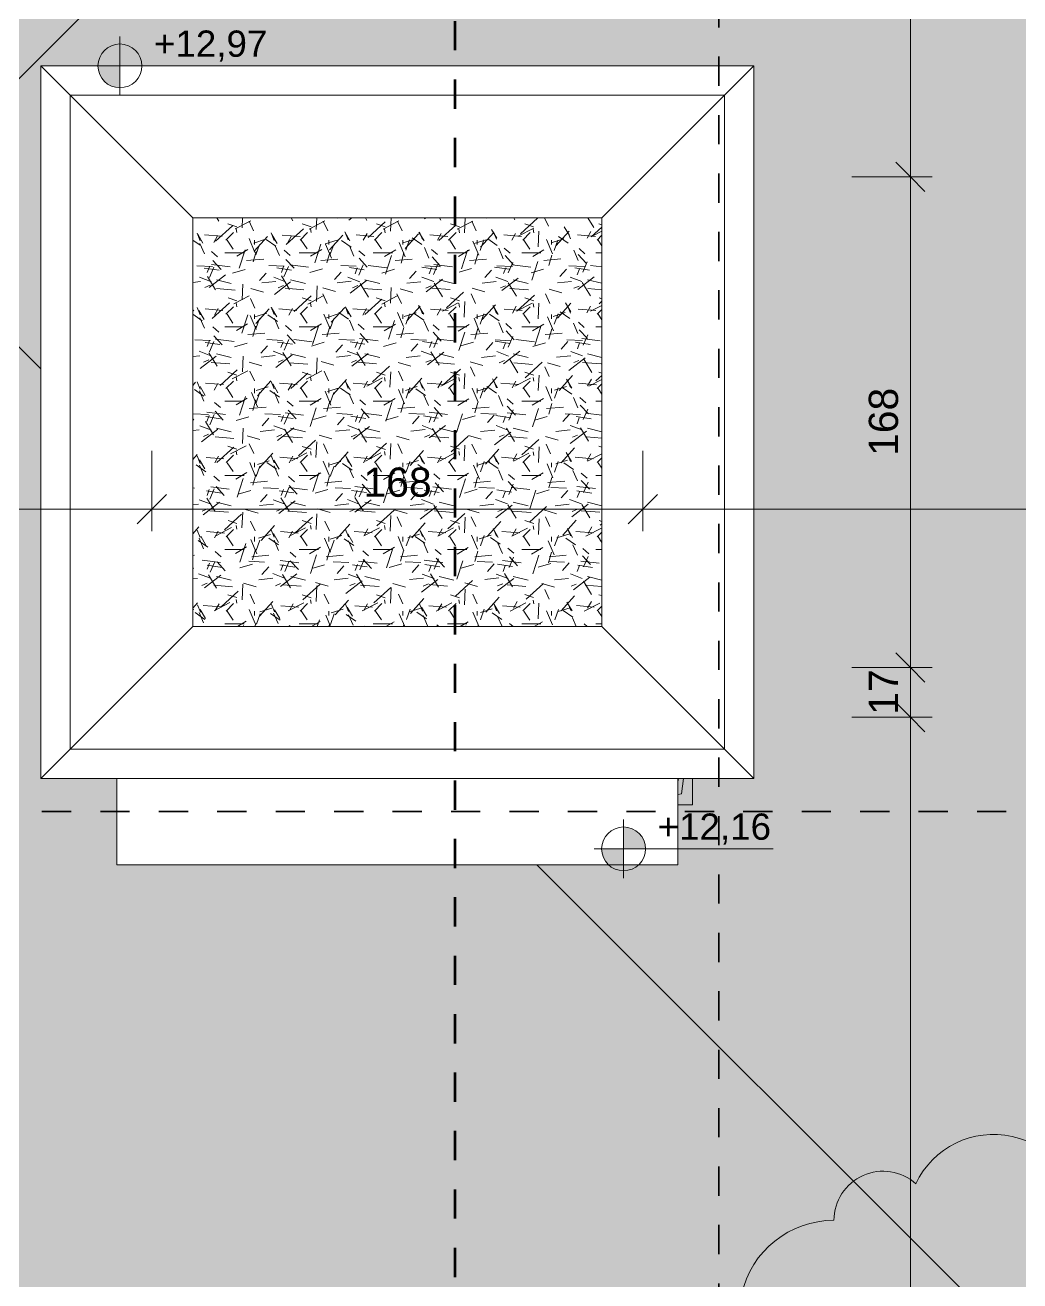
# Model space of a CAD drawing. Header units: metres. Extents: x 3.3 to 48.5, y 58.8 to 100.4.
# Drawn here: x 19.794 to 23.198, y 78.638 to 82.938 of the extents above; entities that cross this region are included whole.
import ezdxf

# ---------------------------------------------------------------- set-up
doc = ezdxf.new("R2010")
doc.units = ezdxf.units.M
for name, pattern in [('Achse', [0.009000000000000001, 0.005, -0.002, 0, -0.002]), ('Strich Punkt Mittel', [0.015875, 0.00635, -0.0047625, 0, -0.0047625]), ('Verdeckt', [0.003, 0.002, -0.001])]:
    doc.linetypes.add(name, pattern=pattern)
for name, color, linetype, lineweight in [('A-ROOF-PATT', 132, 'Continuous', 13), ('A_2D', 7, 'Continuous', 5), ('A_Bemassung-50_', 4, 'Continuous', 9), ('A_Bemassung_', 4, 'Continuous', 9), ('A_Dach', 7, 'Continuous', 13), ('A_Decken', 8, 'Continuous', 13), ('A_Durchbruch_', 7, 'Continuous', 5), ('A_Durchbruch_Projektion', 8, 'Verdeckt', 5), ('A_Raeume_', 7, 'Continuous', 5), ('A_Raster_', 1, 'Continuous', 9), ('A_Waende', 7, 'Continuous', 13), ('G-ANNO-DIMS_', 111, 'Continuous', 9), ('G-ANNO-REVC_', 71, 'Continuous', 9), ('G-ANNO-SYMB_', 111, 'Continuous', 9)]:
    doc.layers.add(name, color=color, linetype=linetype, lineweight=lineweight)
doc.styles.add('Arial_1', font='arial.ttf', dxfattribs={"height": 0.09})
doc.styles.add('Arial_3', font='arial.ttf', dxfattribs={"height": 0.1})
doc.dimstyles.new('WGA-Bemaßung', dxfattribs={"dimscale": 0.3048, "dimtxt": 0.102025939995697, "dimasz": 0.3280839895013123, "dimexe": 0.2460629921259842, "dimexo": 0.0625, "dimgap": 0.0410104986876641, "dimtad": 1, "dimdec": 1, "dimlfac": 100, "dimrnd": 0.5, "dimdsep": 46, "dimtxsty": 'Arial_3', "dimblk1": 'OBLIQUE', "dimblk2": 'OBLIQUE', "dimsah": 1, "dimcen": 0.09, "dimdle": 0.2460629921259842, "dimazin": 2, "dimtfac": 1, "dimtdec": 4, "dimtix": 1, "dimtmove": 0, "dimatfit": 3, "dimfxl": 0.6561679790026247, "dimfxlon": 1, "dimtvp": 1, "dimtolj": 1, "dimtzin": 0, "dimarcsym": 2})

# ---------------------------------------------------------------- blocks, each defined once
blk = doc.blocks.new('Symbol_Schatten_Verdeckt_unten - Bodendurchbruch_Schatten_Verdeckt_unten-10822685-263_PP_DDS_BT1')
at = {"layer": 'A_Durchbruch_Projektion'}
blk.add_line((-0.2526315789473501, 0.0200000000000826), (-0.2499999999991825, 0.0316666666702928), dxfattribs=at)
blk = doc.blocks.new('Basiswand _ Attika_BLE_0340_0100 - ___-7445869-263_PP_DDS_BT1')
at = {"layer": 'A_Waende'}
for p, q in [((19.84766824848549, 82.79799843211161), (20.3676682484855, 82.27799843211162)), ((19.84766824848553, 80.35799843211161), (19.84766824848549, 82.79799843211161)), ((20.36766824848552, 80.87799843211162), (20.3676682484855, 82.27799843211162)), ((20.36766824848552, 80.87799843211162), (19.84766824848553, 80.35799843211161))]:
    blk.add_line(p, q, dxfattribs=at)
blk = doc.blocks.new('Basiswand _ Attika_BLE_0340_0100 - ___-7445879-263_PP_DDS_BT1')
at = {"layer": 'A_Waende'}
for p, q in [((20.3676682484855, 82.27799843211162), (19.84766824848549, 82.79799843211161)), ((19.84766824848549, 82.79799843211161), (22.28766824848658, 82.7979984321116)), ((22.28766824848658, 82.7979984321116), (21.76766824848659, 82.2779984321116)), ((20.3676682484855, 82.27799843211162), (21.76766824848659, 82.2779984321116))]:
    blk.add_line(p, q, dxfattribs=at)
blk = doc.blocks.new('Basiswand _ Attika_BLE_0340_0100 - ___-7445889-263_PP_DDS_BT1')
at = {"layer": 'A_Waende'}
for p, q in [((21.76766824848659, 82.2779984321116), (22.28766824848658, 82.7979984321116)), ((22.28766824848658, 82.7979984321116), (22.28766824848662, 80.35799843211163)), ((21.76766824848659, 82.2779984321116), (21.76766824848662, 80.87799843211162)), ((22.28766824848662, 80.35799843211163), (21.76766824848662, 80.87799843211162))]:
    blk.add_line(p, q, dxfattribs=at)
blk = doc.blocks.new('Basiswand _ Attika_BLE_0340_0100 - ___-7445899-263_PP_DDS_BT1')
at = {"layer": 'A_Waende'}
for p, q in [((19.84766824848552, 80.35799843211161), (20.36766824848553, 80.87799843211162)), ((21.76766824848662, 80.87799843211162), (20.36766824848553, 80.87799843211162)), ((21.76766824848662, 80.87799843211162), (22.28766824848662, 80.35799843211163)), ((22.28766824848662, 80.35799843211163), (19.84766824848552, 80.35799843211161))]:
    blk.add_line(p, q, dxfattribs=at)
blk = doc.blocks.new('Symbol_Schatten - Bodendurchbruch_Schatten-399691-263_PP_DDS_BT1')
at = {"layer": 'A_2D', "lineweight": 13}
for p, q in [((0.1500000000000004, -0.0600000000003897), (0.1500000000000004, -0.15)), ((0.1500000000000004, -0.15), (0.0999999999987299, -0.15))]:
    blk.add_line(p, q, dxfattribs=at)
at = {"layer": 'A_Durchbruch_'}
for p, q in [((0.15, -0.15), (0.15, -0.0600000000003896)), ((0.0999999999987295, -0.15), (0.15, -0.15))]:
    blk.add_line(p, q, dxfattribs=at)
blk = doc.blocks.new('Symbol_Schatten_Verdeckt_unten - Bodendurchbruch_Schatten_Verdeckt_unten-10838639-263_PP_DDS_BT1')
at = {"layer": 'A_Durchbruch_Projektion'}
for p, q in [((-0.1199999999999448, 0.0600000000003887), (-0.1125000000000002, 0.1125000000000007)), ((-0.1125000000000002, 0.1125000000000007), (-0.0999999999987317, 0.1142857142858962))]:
    blk.add_line(p, q, dxfattribs=at)
blk = doc.blocks.new('Höhenkoten - 018-55641-263_PP_DDS_BT1')
at = {"layer": 'G-ANNO-DIMS_'}
h = blk.add_hatch(color=256, dxfattribs=at)
edge = h.paths.add_edge_path()
edge.add_line((0, -1e-16), (0, 0.0014999999999999))
edge.add_arc((0, -1e-16), 0.0015, 0, 89.99999999999977, ccw=False)
edge.add_line((0.0015, -1e-16), (0, -1e-16))
h = blk.add_hatch(color=256, dxfattribs=at)
edge = h.paths.add_edge_path()
edge.add_line((-1e-16, 0), (-1e-16, -0.0015))
edge.add_arc((-1e-16, 0), 0.0015, 180.0000000000006, 269.99999999999983, ccw=False)
edge.add_line((-0.0015000000000001, 0), (-1e-16, 0))
for p, q in [((0, 0), (0, 0.002)), ((-0.002, 0), (0.0102417161249216, 0)), ((0, 0), (0, -0.0020000000000001))]:
    blk.add_line(p, q, dxfattribs=at)
blk.add_circle((0, -1e-16), 0.0015, dxfattribs=at)
blk = doc.blocks.new('DIMBLOCK32-263_PP_DDS_BT1')
at = {"layer": 'A_Bemassung-50_', "transparency": 16777216}
for p, q in [((11.24266824848534, 81.28028552837038), (11.24266824848534, 81.48028552837037)), ((20.22766824848553, 81.28028552837038), (20.22766824848553, 81.48028552837037)), ((11.16766824848534, 81.28028552837038), (20.22766824848553, 81.28028552837038)), ((11.24266824848534, 81.28028552837038), (11.24266824848534, 81.20528552837038)), ((20.22766824848553, 81.28028552837038), (20.22766824848553, 81.20528552837038))]:
    blk.add_line(p, q, dxfattribs=at)
at = {"layer": 'A_Bemassung-50_', "lineweight": 35, "transparency": 16777216}
for p, q in [((11.24266824848534, 81.28028552837038), (11.29266824848534, 81.33028552837037)), ((20.22766824848553, 81.28028552837038), (20.27766824848553, 81.33028552837037)), ((11.24266824848534, 81.28028552837038), (11.19266824848534, 81.23028552837037)), ((20.22766824848553, 81.28028552837038), (20.17766824848553, 81.23028552837037))]:
    blk.add_line(p, q, dxfattribs=at)
at = {"layer": 'A_Bemassung-50_', "color": 0, "transparency": 16777216, "insert": (15.56172415049275, 81.42260849544606), "char_height": 0.1, "width": 0.4162658351824439, "attachment_point": 1, "line_spacing_factor": 0.9417779076525878, "style": 'Arial_3'}
blk.add_mtext('898,5', dxfattribs=at)
blk = doc.blocks.new('_Oblique')
at = {"color": 0, "linetype": 'ByBlock', "lineweight": -2}
blk.add_line((-0.5, -0.5), (0.5, 0.5), dxfattribs=at)
blk = doc.blocks.new('DIMBLOCK33-263_PP_DDS_BT1')
at = {"layer": 'A_Bemassung-50_', "transparency": 16777216}
for p, q in [((20.22766824848553, 81.28028552837038), (20.22766824848553, 81.48028552837037)), ((21.90766824848681, 81.28028552837038), (21.90766824848681, 81.48028552837037)), ((20.22766824848553, 81.28028552837038), (21.90766824848681, 81.28028552837038)), ((20.22766824848553, 81.28028552837038), (20.22766824848553, 81.20528552837038)), ((21.90766824848681, 81.28028552837038), (21.90766824848681, 81.20528552837038))]:
    blk.add_line(p, q, dxfattribs=at)
at = {"layer": 'A_Bemassung-50_', "lineweight": 35, "transparency": 16777216}
for p, q in [((20.22766824848553, 81.28028552837038), (20.27766824848553, 81.33028552837037)), ((21.90766824848681, 81.28028552837038), (21.95766824848682, 81.33028552837037)), ((20.22766824848553, 81.28028552837038), (20.17766824848553, 81.23028552837037)), ((21.90766824848681, 81.28028552837038), (21.85766824848681, 81.23028552837037))]:
    blk.add_line(p, q, dxfattribs=at)
at = {"layer": 'A_Bemassung-50_', "color": 0, "transparency": 16777216, "insert": (20.95230045479873, 81.42260849544606), "char_height": 0.1, "width": 0.2768827048498608, "attachment_point": 1, "line_spacing_factor": 0.9417779076525878, "style": 'Arial_3'}
blk.add_mtext('168', dxfattribs=at)
blk = doc.blocks.new('DIMBLOCK34-263_PP_DDS_BT1')
at = {"layer": 'A_Bemassung-50_', "transparency": 16777216}
for p, q in [((21.90766824848681, 81.28028552837038), (21.90766824848681, 81.48028552837037)), ((39.08266824848545, 81.28028552837038), (39.08266824848545, 81.48028552837037)), ((21.90766824848681, 81.28028552837038), (39.15766824848545, 81.28028552837038)), ((21.90766824848681, 81.28028552837038), (21.90766824848681, 81.20528552837038)), ((39.08266824848545, 81.28028552837038), (39.08266824848545, 81.20528552837038))]:
    blk.add_line(p, q, dxfattribs=at)
at = {"layer": 'A_Bemassung-50_', "lineweight": 35, "transparency": 16777216}
for p, q in [((21.90766824848681, 81.28028552837038), (21.95766824848682, 81.33028552837037)), ((39.08266824848545, 81.28028552837038), (39.13266824848545, 81.33028552837037)), ((21.90766824848681, 81.28028552837038), (21.85766824848681, 81.23028552837037)), ((39.08266824848545, 81.28028552837038), (39.03266824848545, 81.23028552837037))]:
    blk.add_line(p, q, dxfattribs=at)
at = {"layer": 'A_Bemassung-50_', "color": 0, "transparency": 16777216, "insert": (30.2832682192643, 81.42260849544606), "char_height": 0.1, "width": 0.5085600701323973, "attachment_point": 1, "line_spacing_factor": 0.9417779076525878, "style": 'Arial_3'}
blk.add_mtext('1717,5', dxfattribs=at)
blk = doc.blocks.new('DIMBLOCK35-263_PP_DDS_BT1')
at = {"layer": 'A_Bemassung-50_', "lineweight": 35, "transparency": 16777216}
for p, q in [((22.82364868058115, 85.21799843211153), (22.77364868058115, 85.26799843211154)), ((22.82364868058115, 85.21799843211153), (22.87364868058115, 85.16799843211153)), ((22.82364868058114, 82.41799843211126), (22.77364868058114, 82.46799843211126)), ((22.82364868058114, 82.41799843211126), (22.87364868058114, 82.36799843211125))]:
    blk.add_line(p, q, dxfattribs=at)
at = {"layer": 'A_Bemassung-50_', "transparency": 16777216}
for p, q in [((22.82364868058115, 85.29299843211155), (22.82364868058114, 82.41799843211126)), ((22.82364868058115, 85.21799843211153), (22.62364868058115, 85.21799843211153)), ((22.82364868058115, 85.21799843211153), (22.89864868058115, 85.21799843211153)), ((22.82364868058114, 82.41799843211126), (22.62364868058114, 82.41799843211126)), ((22.82364868058114, 82.41799843211126), (22.89864868058113, 82.41799843211126))]:
    blk.add_line(p, q, dxfattribs=at)
at = {"layer": 'A_Bemassung-50_', "color": 0, "transparency": 16777216, "insert": (22.68132571350548, 83.70263063842395), "char_height": 0.1, "width": 0.2768827048498608, "attachment_point": 1, "rotation": 90, "line_spacing_factor": 0.9417779076525878, "style": 'Arial_3'}
blk.add_mtext('280', dxfattribs=at)
blk = doc.blocks.new('DIMBLOCK36-263_PP_DDS_BT1')
at = {"layer": 'A_Bemassung-50_', "lineweight": 35, "transparency": 16777216}
for p, q in [((22.82364868058114, 82.41799843211126), (22.77364868058114, 82.46799843211126)), ((22.82364868058114, 82.41799843211126), (22.87364868058114, 82.36799843211125)), ((22.82364868058113, 80.73799843211172), (22.77364868058112, 80.78799843211173)), ((22.82364868058113, 80.73799843211172), (22.87364868058113, 80.68799843211173))]:
    blk.add_line(p, q, dxfattribs=at)
at = {"layer": 'A_Bemassung-50_', "transparency": 16777216}
for p, q in [((22.82364868058114, 82.41799843211126), (22.62364868058114, 82.41799843211126)), ((22.82364868058114, 82.41799843211126), (22.82364868058113, 80.73799843211172)), ((22.82364868058114, 82.41799843211126), (22.89864868058113, 82.41799843211126)), ((22.82364868058113, 80.73799843211172), (22.62364868058113, 80.73799843211172)), ((22.82364868058113, 80.73799843211172), (22.89864868058113, 80.73799843211172))]:
    blk.add_line(p, q, dxfattribs=at)
at = {"layer": 'A_Bemassung-50_', "color": 0, "transparency": 16777216, "insert": (22.68132571350546, 81.46263063842405), "char_height": 0.1, "width": 0.2768827048498608, "attachment_point": 1, "rotation": 90, "line_spacing_factor": 0.9417779076525878, "style": 'Arial_3'}
blk.add_mtext('168', dxfattribs=at)
blk = doc.blocks.new('DIMBLOCK37-263_PP_DDS_BT1')
at = {"layer": 'A_Bemassung-50_', "lineweight": 35, "transparency": 16777216}
for p, q in [((22.82364868058113, 80.73799843211172), (22.77364868058112, 80.78799843211173)), ((22.82364868058113, 80.73799843211172), (22.87364868058113, 80.68799843211173)), ((22.82364868058113, 80.56799843211203), (22.77364868058112, 80.61799843211205)), ((22.82364868058113, 80.56799843211203), (22.87364868058113, 80.51799843211204))]:
    blk.add_line(p, q, dxfattribs=at)
at = {"layer": 'A_Bemassung-50_', "transparency": 16777216}
for p, q in [((22.82364868058113, 80.73799843211172), (22.62364868058113, 80.73799843211172)), ((22.82364868058113, 80.73799843211172), (22.82364868058113, 80.56799843211203)), ((22.82364868058113, 80.73799843211172), (22.89864868058113, 80.73799843211172)), ((22.82364868058113, 80.56799843211203), (22.62364868058113, 80.56799843211203)), ((22.82364868058113, 80.56799843211203), (22.89864868058113, 80.56799843211203))]:
    blk.add_line(p, q, dxfattribs=at)
at = {"layer": 'A_Bemassung-50_', "color": 0, "transparency": 16777216, "insert": (22.68132571350546, 80.57608656965358), "char_height": 0.1, "width": 0.1845884698999072, "attachment_point": 1, "rotation": 90, "line_spacing_factor": 0.9417779076525878, "style": 'Arial_3'}
blk.add_mtext('17', dxfattribs=at)
blk = doc.blocks.new('DIMBLOCK38-263_PP_DDS_BT1')
at = {"layer": 'A_Bemassung-50_', "lineweight": 35, "transparency": 16777216}
for p, q in [((22.82364868058113, 80.56799843211203), (22.77364868058112, 80.61799843211205)), ((22.82364868058113, 80.56799843211203), (22.87364868058113, 80.51799843211204)), ((22.8236486805811, 74.09799843210371), (22.77364868058109, 74.1479984321037)), ((22.8236486805811, 74.09799843210371), (22.8736486805811, 74.04799843210371))]:
    blk.add_line(p, q, dxfattribs=at)
at = {"layer": 'A_Bemassung-50_', "transparency": 16777216}
for p, q in [((22.82364868058113, 80.56799843211203), (22.62364868058113, 80.56799843211203)), ((22.82364868058113, 80.56799843211203), (22.8236486805811, 74.0229984321037)), ((22.82364868058113, 80.56799843211203), (22.89864868058113, 80.56799843211203)), ((22.8236486805811, 74.0979984321037), (22.74864868058109, 74.0979984321037)), ((22.8236486805811, 74.0979984321037), (23.02364868058109, 74.0979984321037))]:
    blk.add_line(p, q, dxfattribs=at)
at = {"layer": 'A_Bemassung-50_', "color": 0, "transparency": 16777216, "insert": (22.68132571350545, 77.21763063842043), "char_height": 0.1, "width": 0.2768827048498608, "attachment_point": 1, "rotation": 90, "line_spacing_factor": 0.9417779076525878, "style": 'Arial_3'}
blk.add_mtext('647', dxfattribs=at)
blk = doc.blocks.new('Family - ___-11922551-263_PP_DDS_BT1')
at = {"layer": 'G-ANNO-REVC_'}
for centre, radius, start, end in [((23.10821193130921, 78.8454645602356), 0.2940101492099494, 0, 154.7912347032442), ((23.94824092905193, 78.8454645602356), 0.2940101492099494, 0, 154.7912347032442), ((24.78826992679465, 78.8454645602356), 0.2940101492099494, 0, 154.7912347032442), ((22.73019888232499, 78.8454645602356), 0.1680057995485433, 48.18968510422211, 180), ((23.57022788006771, 78.8454645602356), 0.1680057995485433, 48.18968510422211, 180), ((24.41025687781043, 78.8454645602356), 0.1680057995485433, 48.18968510422211, 180), ((22.56219308277644, 78.52121505763007), 0.3242495026054932, 90, 244.7912347032389), ((25.0822800760046, 78.66017913017531), 0.1852854300602827, 318.1896851042206, 90), ((25.0822800760046, 78.24328691253967), 0.3242495026054932, 269.9999999999997, 64.79123470324132), ((22.56219308277644, 78.10432283999447), 0.1852854300602827, 138.1896851042226, 269.9999999999997), ((22.56219308277644, 77.5947879073287), 0.3242495026054932, 90, 244.7912347032419), ((25.0822800760046, 77.7337519798739), 0.1852854300602827, 318.1896851042222, 90), ((25.0822800760046, 77.31685976223827), 0.3242495026054932, 269.9999999999997, 64.79123470324132), ((22.56219308277644, 77.17789568969305), 0.1852854300602827, 138.1896851042191, 269.9999999999997), ((22.8562032319864, 76.99261025963277), 0.2940101492099494, 180, 334.7912347032414), ((23.23421628097062, 76.99261025963277), 0.1680057995485433, 228.1896851042232, 0), ((23.69623222972911, 76.99261025963277), 0.2940101492099494, 180, 334.7912347032414), ((24.07424527871333, 76.99261025963277), 0.1680057995485433, 228.1896851042232, 0), ((24.53626122747183, 76.99261025963277), 0.2940101492099529, 180, 334.7912347032409), ((24.91427427645605, 76.99261025963277), 0.1680057995485433, 228.1896851042232, 0)]:
    blk.add_arc(centre, radius, start, end, dxfattribs=at)

msp = doc.modelspace()

# ---------------------------------------------------------------- hatches: boundary and pattern name
at = {"layer": 'A-ROOF-PATT', "lineweight": 5}
h = msp.add_hatch(dxfattribs=at)
h.set_pattern_fill('FP_12', color=256, style=0, pattern_type=2)
h.set_pattern_definition([(228.018, (0.21487, 0.254), (-2.031452812320627, -2.28580837467068), [0.03417, -3.383]), (184.9709999999999, (0.19201, 0.2286), (3.047451062217622, 0.254021698657195), [0.05863, -5.803999999999999]), (132.5049999999999, (0.1336, 0.22352), (2.5397709538252, -2.794276804846977), [0.04134, -4.092999999999999]), (267.274, (0.03456, 0.16002), (0.2539551052573655, 5.079670139971071), [0.0534, -5.287]), (292.83, (0.03202, 0.10668), (-1.26981526883109, 3.048101862707909), [0.05236, -5.183999999999999]), (357.273, (0.05234, 0.05842), (-5.078666839278993, 0.2539961850263132), [0.05339, -5.285999999999999]), (37.7, (0.10567, 0.05588), (-3.301035371956894, -2.539778339282663), [0.07061, -6.989999999999999]), (72.259, (0.16154, 0.09906), (1.777636831078442, 5.588076306359228), [0.06667, -6.599999999999999]), (121.425, (0.18185, 0.16256), (-2.031672081906251, 3.302057315251011), [0.05358, -5.303999999999999]), (175.235, (0.15392, 0.20828), (2.793553401306497, -0.2540259477866344), [0.06116, -2.996999999999999]), (222.403, (0.09297, 0.21336), (-3.047132537770125, -2.793744032613329), [0.0791, -7.831]), (138.808, (0.28597, 0.15748), (-1.777352168496178, 1.523768683639984), [0.027, -2.673]), (171.468, (0.26566, 0.17526), (3.301173319911575, -0.5079492745382993), [0.05136, -5.083999999999999]), (225.006, (0.21487, 0.18288), (5.3855963024e-06, -0.2539998276987513), [0.03592, -0.32326]), (203.203, (0.19709, 0.21336), (1.269569377934874, 0.507931902040082), [0.01934, -1.915]), (291.797, (0.17931, 0.20574), (-0.253942868138084, 0.7620055102962207), [0.02736, -1.34]), (30.96900000000001, (0.18947, 0.18034), (0.7618479820531285, 0.5080056577850054), [0.04443, -1.435999999999999]), (161.562, (0.22756, 0.2032), (0.5078988633207393, -0.2539958909854667), [0.03212, -0.7709500000000001]), (16.393, (0.03202, 0.20574), (2.53918849895104, 0.761923956635283), [0.045, -4.455]), (70.35, (0.0752, 0.21844), (-1.015826575977227, -2.794121882441491), [0.03776, -3.737999999999999]), (293.1939999999999, (0.22756, 0.254), (-0.5077324722829966, 1.26964914802846), [0.03869, -1.895999999999999]), (343.607, (0.2428, 0.21844), (-2.53918849895104, 0.761923956635283), [0.045, -4.454999999999999]), (339.44, (0.03202, 0.04826), (-1.26948803086332, 0.5079104373752994), [0.0434, -2.125999999999999]), (294.771, (0.07266, 0.03302), (-1.269780433853491, 2.794053213058555), [0.03637, -3.6]), (66.806, (0.2301, 0), (0.5077324722829966, 1.26964914802846), [0.03869, -1.895999999999999]), (17.357, (0.24534, 0.03556), (-3.301239956404759, -1.015952889034082), [0.04257, -4.213999999999998]), (69.448, (0.10567, 0), (-0.5077238149176077, -1.269562446737265), [0.0217, -2.148]), (101.3079999999999, (0.21487, 0), (-0.2539361298477379, 1.015929368587183), [0.01295, -1.281999999999999]), (165.9609999999999, (0.21233, 0.0127), (0.7618503876783234, -0.2539981316749956), [0.05235, -0.99472]), (186.01, (0.16154, 0.0254), (2.539364770598961, 0.2539826488972947), [0.04852, -4.802999999999999]), (303.685, (0.18947, 0.15748), (-0.2539467439983531, 0.5079974875062228), [0.03663, -0.8791200000000001]), (353.1559999999999, (0.20979, 0.127), (4.317226917940618, -0.5079985699871014), [0.06394, -6.329999999999999]), (60.95, (0.27328, 0.11938), (-1.01601928201605, -1.778374940070734), [0.02615, -2.588999999999999]), (90, (0.28597, 0.14224), (-0.25395, 0.254), [0.01524, -0.23876]), (120.251, (0.15646, 0.03302), (1.015969229759193, -1.778326371221691), [0.03528, -3.492999999999999]), (48.018, (0.13868, 0.0635), (2.031452812320627, 2.28580837467068), [0.06834, -3.348999999999999]), (0, (0.18439, 0.1143), (0.25395, 0.254), [0.06603, -0.18792]), (325.299, (0.25042, 0.1143), (-2.539472866228976, 1.778014478368156), [0.04016, -3.975]), (254.058, (0.28343, 0.09144), (-0.2540348295487279, -1.016312904462079), [0.03698, -1.811999999999999]), (207.651, (0.27328, 0.05588), (-4.825247104223682, -2.54014056447295), [0.06021, -5.959999999999999]), (175.425, (0.21995, 0.02794), (-3.301258424702109, 0.2540008469146286), [0.06369, -6.304999999999999])])
h.paths.add_polyline_path([(19.31329324838381, 76.32237343201231), (19.31329324838381, 77.15981575723285), (18.51687343363098, 77.15981575723285), (18.516873433631, 78.2603706075181), (19.31329324838381, 78.2603706075181), (19.31329324838381, 79.05287636685549), (17.86894618515744, 79.05287636685549), (17.86894618515746, 80.15343121714074), (19.31329324838381, 80.15343121714074), (19.31329324838381, 80.99967215199472), (18.26024814370852, 80.99557832733504), (18.26024814370853, 82.33041853688842), (19.34462273250004, 82.32620291553422), (21.95641824907713, 84.93799843211133), (19.64016824828291, 84.93799843211133), (17.65988096131523, 82.95771114514359), (17.65988096131523, 82.68661346255155), (17.38878327872319, 82.68661346255155), (17.33466824828391, 82.63249843211229), (17.65988096131523, 82.63249843211226), (17.65988096131523, 80.92249843211225), (16.55932611102995, 80.92249843211226), (16.55932611102995, 81.8571562948583), (15.66897963766188, 80.96680982149022), (15.66897963766188, 80.92249843211225), (15.62466824828393, 80.92249843211225), (15.46266824828396, 80.76049843211229), (16.40353229987254, 80.76049843211229), (16.40353229987254, 80.21049843211227), (15.42516824828383, 80.21049843211227), (15.48223546325537, 80.15343121714074), (16.06071612427886, 80.15343121714074), (16.06071612427886, 79.57495055611726), (16.10483115471814, 79.53083552567799), (16.10483115471816, 80.15343121714074), (17.81483115471816, 80.15343121714074), (17.81483115471815, 79.05287636685547), (16.58279031354065, 79.05287636685547), (17.37529607287802, 78.2603706075181), (18.46275840319171, 78.2603706075181), (18.46275840319169, 77.17290827720443), (19.26669940040998, 76.36896727998614)])
h = msp.add_hatch(dxfattribs=at)
h.set_pattern_fill('FP_10', color=256, style=0, pattern_type=2)
h.set_pattern_definition([(228.007, (0.18288, 0.31116), (-2.031891618583852, -2.285418321605192), [0.03417, -3.383]), (184.969, (0.16002, 0.28576), (3.048456169099105, 0.2540019391296165), [0.05864, -5.804999999999998]), (132.516, (0.1016, 0.28068), (2.540307369650589, -2.793789152333959), [0.04134, -4.092999999999999]), (267.273, (0.00254, 0.21719), (0.2539961850263132, 5.078666839278993), [0.05339, -5.286]), (292.838, (0, 0.16386), (-1.269852724855405, 3.047002927398872), [0.05235, -5.182999999999999]), (357.274, (0.02032, 0.11561), (-5.079670139971071, 0.2539551052573654), [0.0534, -5.287]), (37.689, (0.07366, 0.11308), (-3.302308140727054, -2.539763827718598), [0.07061, -6.991]), (72.252, (0.12954, 0.15625), (1.77800517500444, 5.586909727215702), [0.06666, -6.599]), (121.435, (0.14986, 0.21973), (-2.032248368681597, 3.301702671288101), [0.05357, -5.303999999999999]), (175.237, (0.12192, 0.26544), (2.793562266782914, -0.2539284342225268), [0.06117, -2.996999999999999]), (222.392, (0.06096, 0.27052), (-3.047668841960243, -2.793158973679211), [0.0791, -7.831]), (138.82, (0.254, 0.21465), (-1.777671266878969, 1.523396402455026), [0.027, -2.672999999999999]), (171.471, (0.23368, 0.23243), (3.302188852471822, -0.5079247347893462), [0.05137, -5.084999999999999]), (224.994, (0.18288, 0.24005), (1.6906548341e-06, -0.2539503309648201), [0.03592, -0.32326]), (203.194, (0.1651, 0.27052), (1.26964914802846, 0.5077324722829966), [0.01934, -1.915]), (291.805, (0.14732, 0.26291), (-0.2539916888170199, 0.761853061299801), [0.02735, -1.34]), (30.959, (0.15748, 0.23751), (0.7620018059026425, 0.5079001168547923), [0.04443, -1.436999999999999]), (161.569, (0.19558, 0.26037), (0.5079994619623726, -0.2539464818538347), [0.03213, -0.77107]), (16.386, (0, 0.26291), (2.540240949507307, 0.761895837596064), [0.04501, -4.456]), (70.343, (0.04318, 0.2756), (-1.015840963415816, -2.79305266780747), [0.03775, -3.737999999999999]), (293.203, (0.19558, 0.31116), (-0.5079319020400823, 1.269569377934874), [0.03868, -1.894999999999999]), (343.614, (0.21082, 0.2756), (-2.540240949507307, 0.761895837596064), [0.04501, -4.456]), (339.448, (0, 0.10546), (-1.269562446737265, 0.507723814917608), [0.0434, -2.126999999999999]), (294.779, (0.04064, 0.09022), (-1.270170544899063, 2.793875891028593), [0.03636, -3.6]), (66.797, (0.19812, 0.05721), (0.5079319020400823, 1.269569377934874), [0.03868, -1.894999999999999]), (17.351, (0.21336, 0.09276), (-3.302300824363845, -1.015905403030157), [0.04258, -4.214999999999999]), (69.43999999999998, (0.07366, 0.05721), (-0.5079104373752996, -1.26948803086332), [0.0217, -2.147999999999999]), (101.312, (0.18288, 0.05721), (-0.2540168602146338, 1.015909676510023), [0.01295, -1.281999999999999]), (165.966, (0.18034, 0.0699), (0.762001095031716, -0.2539534698925488), [0.05236, -0.9948899999999998]), (186.008, (0.12954, 0.0826), (2.540368142009569, 0.2539986755139663), [0.04853, -4.803999999999999]), (303.695, (0.15748, 0.21465), (-0.2539965683899063, 0.5078949175234495), [0.03663, -0.8790600000000001]), (353.159, (0.1778, 0.18418), (4.318246391291351, -0.507891634307177), [0.06396, -6.332]), (60.941, (0.2413, 0.17656), (-1.015812905964949, -1.777341202182361), [0.02615, -2.588999999999999]), (90, (0.254, 0.19942), (-0.254, 0.25395), [0.01524, -0.23871]), (120.261, (0.12446, 0.09022), (1.015775650974778, -1.777285285283925), [0.03528, -3.493]), (48.00699999999999, (0.10668, 0.12069), (2.031891618583852, 2.285418321605191), [0.06834, -3.348999999999999]), (0, (0.1524, 0.17148), (0.254, 0.25395), [0.06604, -0.18796]), (325.31, (0.21844, 0.17148), (-2.539814173700787, 1.777526901812905), [0.04016, -3.976]), (254.052, (0.25146, 0.14863), (-0.25385687625053, -1.015327532612172), [0.03698, -1.811999999999999]), (207.641, (0.2413, 0.11308), (-4.825690368891851, -2.539298361296763), [0.06021, -5.961]), (175.427, (0.18796, 0.08514), (-3.30226410555366, 0.2539653402964253), [0.0637, -6.307])])
h.paths.add_polyline_path([(23.45547044594046, 78.22549843171495), (23.52413684475211, 78.22549843171495), (23.52413684475211, 78.26037060751811), (23.56754042389229, 78.26037060751811), (24.1870771795402, 78.87990736312483), (23.55931411000167, 78.87990736312484), (23.55931411000167, 80.58990736312484), (24.65986896028694, 80.58990736312482), (24.65986896028694, 79.35269914384014), (25.54999429576497, 80.242824479259), (25.54999429576497, 80.58990736312484), (25.89707717965391, 80.58990736312484), (25.9511922100968, 80.64402239356414), (25.54999429576497, 80.64402239356416), (25.54999429576497, 82.35402239356416), (26.65054914605024, 82.35402239356416), (26.65054914605024, 81.3433793294711), (28.63718297222603, 83.33001315551476), (28.63718297222603, 84.11813742400346), (29.42530724076709, 84.11813742400346), (29.50266824848331, 84.19549843171434), (28.76016824808611, 84.93799843211133), (21.95641824907713, 84.93799843211133), (19.34462273250004, 82.32620291553422), (19.59087273190764, 82.32620291553422), (19.59207833523108, 82.0160883445706), (19.84766824848551, 81.76049843131617), (19.84766824848551, 82.79799843211168), (22.28766824848661, 82.79799843211168), (22.28766824848664, 80.35799843211171), (22.02766824848538, 80.35799843211171), (22.02766824848452, 80.06299843211178), (21.54516824768993, 80.06299843211175), (23.18266824768979, 78.42549843211187), (23.38266824848364, 78.42549843211187), (23.38266824848363, 78.22549843171495), (23.44901951803497, 78.22549843171495)])
h.paths.add_polyline_path([(24.65020970202405, 80.64402239356414), (23.55931411000168, 80.64402239356416), (23.55931411000168, 82.35402239356416), (24.65986896028695, 82.35402239356416), (24.65986896028694, 80.64402239356414)])
h.paths.add_polyline_path([(26.59724401642435, 82.40813742400344), (25.54999429576498, 82.40813742400346), (25.54999429576498, 84.11813742400346), (26.65054914605025, 84.11813742400346), (26.65054914605024, 82.40813742400344), (26.64088988778735, 82.40813742400344)])
h.paths.add_polyline_path([(24.65986896028695, 82.40813742400344), (23.55931411000168, 82.40813742400346), (23.55931411000168, 84.11813742400346), (24.65986896028695, 84.11813742400346), (24.65986896028695, 82.41813742400343)])
h = msp.add_hatch(dxfattribs=at)
h.set_pattern_fill('FP_21', color=256, style=0, pattern_type=2)
h.set_pattern_definition([(228.018, (0.19041, 0.254), (-2.031452812320627, -2.28580837467068), [0.03417, -3.383]), (184.9709999999999, (0.16755, 0.2286), (3.047451062217622, 0.254021698657195), [0.05863, -5.803999999999999]), (132.5049999999999, (0.10914, 0.22352), (2.5397709538252, -2.794276804846977), [0.04134, -4.092999999999999]), (267.274, (0.0101, 0.16002), (0.2539551052573655, 5.079670139971071), [0.0534, -5.287]), (292.83, (0.00756, 0.10668), (-1.26981526883109, 3.048101862707909), [0.05236, -5.183999999999999]), (357.273, (0.02788, 0.05842), (-5.078666839278993, 0.2539961850263132), [0.05339, -5.285999999999999]), (37.7, (0.08121, 0.05588), (-3.301035371956894, -2.539778339282663), [0.07061, -6.989999999999999]), (72.259, (0.13708, 0.09906), (1.777636831078442, 5.588076306359228), [0.06667, -6.599999999999999]), (121.425, (0.15739, 0.16256), (-2.031672081906251, 3.302057315251011), [0.05358, -5.303999999999999]), (175.235, (0.12946, 0.20828), (2.793553401306497, -0.2540259477866344), [0.06116, -2.996999999999999]), (222.403, (0.06851, 0.21336), (-3.047132537770125, -2.793744032613329), [0.0791, -7.831]), (138.808, (0.2615099999999999, 0.15748), (-1.777352168496178, 1.523768683639984), [0.027, -2.673]), (171.468, (0.24119, 0.17526), (3.301173319911575, -0.5079492745382993), [0.05136, -5.083999999999999]), (225.006, (0.19041, 0.18288), (5.3855963024e-06, -0.2539998276987513), [0.03592, -0.32326]), (203.203, (0.17263, 0.21336), (1.269569377934874, 0.507931902040082), [0.01934, -1.915]), (291.797, (0.15485, 0.20574), (-0.253942868138084, 0.7620055102962207), [0.02736, -1.34]), (30.96900000000001, (0.16501, 0.18034), (0.7618479820531285, 0.5080056577850054), [0.04443, -1.435999999999999]), (161.562, (0.2031, 0.2032), (0.5078988633207393, -0.2539958909854667), [0.03212, -0.7709500000000001]), (16.393, (0.00756, 0.20574), (2.53918849895104, 0.761923956635283), [0.045, -4.455]), (70.35, (0.05073, 0.21844), (-1.015826575977227, -2.794121882441491), [0.03776, -3.737999999999999]), (293.1939999999999, (0.2031, 0.254), (-0.5077324722829966, 1.26964914802846), [0.03869, -1.895999999999999]), (343.607, (0.21834, 0.21844), (-2.53918849895104, 0.761923956635283), [0.045, -4.454999999999999]), (339.44, (0.00756, 0.04826), (-1.26948803086332, 0.5079104373752994), [0.0434, -2.125999999999999]), (294.771, (0.04819, 0.03302), (-1.269780433853491, 2.794053213058555), [0.03637, -3.6]), (66.806, (0.20564, 0), (0.5077324722829966, 1.26964914802846), [0.03869, -1.895999999999999]), (17.357, (0.22088, 0.03556), (-3.301239956404759, -1.015952889034082), [0.04257, -4.213999999999998]), (69.448, (0.08121, 0), (-0.5077238149176077, -1.269562446737265), [0.0217, -2.148]), (101.3079999999999, (0.19041, 0), (-0.2539361298477379, 1.015929368587183), [0.01295, -1.281999999999999]), (165.9609999999999, (0.18787, 0.0127), (0.7618503876783234, -0.2539981316749956), [0.05235, -0.99472]), (186.01, (0.13708, 0.0254), (2.539364770598961, 0.2539826488972947), [0.04852, -4.802999999999999]), (303.685, (0.16501, 0.15748), (-0.2539467439983531, 0.5079974875062228), [0.03663, -0.8791200000000001]), (353.1559999999999, (0.18533, 0.127), (4.317226917940618, -0.5079985699871014), [0.06394, -6.329999999999999]), (60.95, (0.24881, 0.11938), (-1.01601928201605, -1.778374940070734), [0.02615, -2.588999999999999]), (90, (0.2615099999999999, 0.14224), (-0.25395, 0.254), [0.01524, -0.23876]), (120.251, (0.132, 0.03302), (1.015969229759193, -1.778326371221691), [0.03528, -3.492999999999999]), (48.018, (0.11422, 0.0635), (2.031452812320627, 2.28580837467068), [0.06834, -3.348999999999999]), (0, (0.15993, 0.1143), (0.25395, 0.254), [0.06603, -0.18792]), (325.299, (0.22596, 0.1143), (-2.539472866228976, 1.778014478368156), [0.04016, -3.975]), (254.058, (0.25897, 0.09144), (-0.2540348295487279, -1.016312904462079), [0.03698, -1.811999999999999]), (207.651, (0.24881, 0.05588), (-4.825247104223682, -2.54014056447295), [0.06021, -5.959999999999999]), (175.425, (0.19548, 0.02794), (-3.301258424702109, 0.2540008469146286), [0.06369, -6.304999999999999])])
h.paths.add_polyline_path([(20.36766824848554, 80.87799843211172), (21.76766824848661, 80.87799843211172), (21.76766824848661, 82.27799843211169), (20.36766824848554, 82.27799843211169), (20.36766824848554, 80.91378700037845)])
h = msp.add_hatch(dxfattribs=at)
h.set_pattern_fill('FP_7', color=256, style=0, pattern_type=2)
h.set_pattern_definition([(228.018, (0.16626, 0.254), (-2.031452812320627, -2.28580837467068), [0.03417, -3.383]), (184.9709999999999, (0.14341, 0.2286), (3.047451062217622, 0.254021698657195), [0.05863, -5.803999999999999]), (132.5049999999999, (0.085, 0.22352), (2.5397709538252, -2.794276804846977), [0.04134, -4.092999999999999]), (267.274, (-0.01404, 0.16002), (0.2539551052573655, 5.079670139971071), [0.0534, -5.287]), (292.83, (-0.01658, 0.10668), (-1.26981526883109, 3.048101862707909), [0.05236, -5.183999999999999]), (357.273, (0.00374, 0.05842), (-5.078666839278993, 0.2539961850263132), [0.05339, -5.285999999999999]), (37.7, (0.05707, 0.05588), (-3.301035371956894, -2.539778339282663), [0.07061, -6.989999999999999]), (72.259, (0.11293, 0.09906), (1.777636831078442, 5.588076306359228), [0.06667, -6.599999999999999]), (121.425, (0.13325, 0.16256), (-2.031672081906251, 3.302057315251011), [0.05358, -5.303999999999999]), (175.235, (0.10532, 0.20828), (2.793553401306497, -0.2540259477866344), [0.06116, -2.996999999999999]), (222.403, (0.04437, 0.21336), (-3.047132537770125, -2.793744032613329), [0.0791, -7.831]), (138.808, (0.2373699999999999, 0.15748), (-1.777352168496178, 1.523768683639984), [0.027, -2.673]), (171.468, (0.21705, 0.17526), (3.301173319911575, -0.5079492745382993), [0.05136, -5.083999999999999]), (225.006, (0.16626, 0.18288), (5.3855963024e-06, -0.2539998276987513), [0.03592, -0.32326]), (203.203, (0.14849, 0.21336), (1.269569377934874, 0.507931902040082), [0.01934, -1.915]), (291.797, (0.13071, 0.20574), (-0.253942868138084, 0.7620055102962207), [0.02736, -1.34]), (30.96900000000001, (0.14087, 0.18034), (0.7618479820531285, 0.5080056577850054), [0.04443, -1.435999999999999]), (161.562, (0.17896, 0.2032), (0.5078988633207393, -0.2539958909854667), [0.03212, -0.7709500000000001]), (16.393, (-0.01658, 0.20574), (2.53918849895104, 0.761923956635283), [0.045, -4.455]), (70.35, (0.02659, 0.21844), (-1.015826575977227, -2.794121882441491), [0.03776, -3.737999999999999]), (293.1939999999999, (0.17896, 0.254), (-0.5077324722829966, 1.26964914802846), [0.03869, -1.895999999999999]), (343.607, (0.1942, 0.21844), (-2.53918849895104, 0.761923956635283), [0.045, -4.454999999999999]), (339.44, (-0.01658, 0.04826), (-1.26948803086332, 0.5079104373752994), [0.0434, -2.125999999999999]), (294.771, (0.02405, 0.03302), (-1.269780433853491, 2.794053213058555), [0.03637, -3.6]), (66.806, (0.1815, 0), (0.5077324722829966, 1.26964914802846), [0.03869, -1.895999999999999]), (17.357, (0.19674, 0.03556), (-3.301239956404759, -1.015952889034082), [0.04257, -4.213999999999998]), (69.448, (0.05707, 0), (-0.5077238149176077, -1.269562446737265), [0.0217, -2.148]), (101.3079999999999, (0.16626, 0), (-0.2539361298477379, 1.015929368587183), [0.01295, -1.281999999999999]), (165.9609999999999, (0.16372, 0.0127), (0.7618503876783234, -0.2539981316749956), [0.05235, -0.99472]), (186.01, (0.11293, 0.0254), (2.539364770598961, 0.2539826488972947), [0.04852, -4.802999999999999]), (303.685, (0.14087, 0.15748), (-0.2539467439983531, 0.5079974875062228), [0.03663, -0.8791200000000001]), (353.1559999999999, (0.16119, 0.127), (4.317226917940618, -0.5079985699871014), [0.06394, -6.329999999999999]), (60.95, (0.22467, 0.11938), (-1.01601928201605, -1.778374940070734), [0.02615, -2.588999999999999]), (90, (0.2373699999999999, 0.14224), (-0.25395, 0.254), [0.01524, -0.23876]), (120.251, (0.10786, 0.03302), (1.015969229759193, -1.778326371221691), [0.03528, -3.492999999999999]), (48.018, (0.09008, 0.0635), (2.031452812320627, 2.28580837467068), [0.06834, -3.348999999999999]), (0, (0.13579, 0.1143), (0.25395, 0.254), [0.06603, -0.18792]), (325.299, (0.20182, 0.1143), (-2.539472866228976, 1.778014478368156), [0.04016, -3.975]), (254.058, (0.23483, 0.09144), (-0.2540348295487279, -1.016312904462079), [0.03698, -1.811999999999999]), (207.651, (0.22467, 0.05588), (-4.825247104223682, -2.54014056447295), [0.06021, -5.959999999999999]), (175.425, (0.17134, 0.02794), (-3.301258424702109, 0.2540008469146286), [0.06369, -6.304999999999999])])
h.paths.add_polyline_path([(17.20891824846031, 74.21799843208876), (19.52516824885756, 74.21799843208876), (20.48536405481694, 75.17819423804815), (20.04492002950365, 75.17819423804815), (20.04492002950367, 76.27874908833341), (21.58591890510218, 76.27874908833341), (23.18266824888061, 77.87549843211188), (22.13266824848444, 77.87549843211188), (22.13266824848444, 78.42549843211187), (23.18266824768979, 78.42549843211187), (21.54516824768993, 80.06299843211175), (20.1076682484855, 80.06299843211175), (20.10766824848551, 80.35799843211171), (19.84766824848554, 80.35799843211171), (19.84766824848551, 81.76049843131617), (19.59207833523108, 82.0160883445706), (19.59207833522954, 80.99858834536742), (19.31329324838381, 80.99967215199472), (19.31329324838381, 80.15343121714074), (19.57894618515746, 80.15343121714074), (19.57894618515744, 79.05287636685549), (19.31329324838381, 79.05287636685549), (19.31329324838381, 78.2603706075181), (20.226873433631, 78.2603706075181), (20.22687343363099, 77.15981575723285), (19.31329324838381, 77.15981575723285), (19.31329324838381, 76.32237343201231), (19.2696689047049, 76.27874908833341), (19.99080499906435, 76.27874908833341), (19.99080499906433, 75.17819423804815), (18.28080499906433, 75.17819423804815), (18.28080499906433, 75.28988518269281), (18.22668996862504, 75.23577015225351), (18.22668996862504, 75.17819423804812), (18.16911405441965, 75.17819423804812), (17.40606732472128, 74.41514750834973)])
h.paths.add_polyline_path([(20.41087508931652, 77.15981575723286), (20.2809884640703, 77.15981575723286), (20.28098846407031, 78.26037060751811), (21.99098846407031, 78.26037060751811), (21.9909884640703, 77.15981575723286), (20.58762848723388, 77.15981575723286)])

# ---------------------------------------------------------------- linework, layer by layer
at = {"layer": 'A_Dach'}
for p, q in [((21.95641824907738, 84.93799843211151), (19.34462273249841, 82.32620291553255)), ((19.84766824848551, 81.76049843131607), (19.59207833523107, 82.01608834457053)), ((20.10766824848549, 80.06299843211168), (22.0276682484845, 80.06299843211173)), ((21.5451682476899, 80.06299843211166), (23.18266824768977, 78.4254984321118))]:
    msp.add_line(p, q, dxfattribs=at)
at = {"layer": 'A_Decken'}
for p, q in [((22.07766824848578, 80.35799843211163), (22.07766824848578, 80.26799843211207)), ((22.0276682484845, 80.26799843211207), (22.0276682484845, 80.06299843211168)), ((22.07766824848578, 80.26799843211204), (22.0276682484845, 80.26799843211204))]:
    msp.add_line(p, q, dxfattribs=at)
at = {"layer": 'A_Raeume_', "flags": 128}
msp.add_lwpolyline([(19.94766824848551, 82.69799843211153), (22.18766824848453, 82.69799843211153), (22.18766824848452, 80.45799843211167), (19.94766824848551, 80.4579984321117)], close=True, dxfattribs=at)
at = {"layer": 'A_Raster_', "linetype": 'Strich Punkt Mittel', "lineweight": 35}
for p, q in [((22.16766824848531, 94.22955124422204), (22.16766824848523, 59.94885627947398)), ((48.15178491987931, 80.24549843211167), (4.702583477035658, 80.24549843211172))]:
    msp.add_line(p, q, dxfattribs=at)
at = {"layer": 'A_Waende'}
for p, q in [((20.10766824848549, 80.35799843211163), (20.10766824848549, 80.06299843211168)), ((22.0276682484845, 80.35799843211163), (22.0276682484845, 80.26799843211204))]:
    msp.add_line(p, q, dxfattribs=at)
at = {"layer": 'G-ANNO-SYMB_', "linetype": 'Achse', "lineweight": 70}
msp.add_line((21.26517806940357, 91.55120548781962), (21.26517806940354, 68.00519918876067), dxfattribs=at)

# ---------------------------------------------------------------- block references
at = {"layer": 'A_2D', "lineweight": 13, "rotation": 180}
for name, p in [('Symbol_Schatten_Verdeckt_unten - Bodendurchbruch_Schatten_Verdeckt_unten-10822685-263_PP_DDS_BT1', (21.77766824848532, 80.37799843211172)), ('Symbol_Schatten_Verdeckt_unten - Bodendurchbruch_Schatten_Verdeckt_unten-10822685-263_PP_DDS_BT1', (21.77766824848534, 80.37799843211172)), ('Symbol_Schatten_Verdeckt_unten - Bodendurchbruch_Schatten_Verdeckt_unten-10838639-263_PP_DDS_BT1', (21.92766824848577, 80.41799843211204)), ('Symbol_Schatten_Verdeckt_unten - Bodendurchbruch_Schatten_Verdeckt_unten-10822685-263_PP_DDS_BT1', (21.77766824848578, 80.37799843211165)), ('Symbol_Schatten_Verdeckt_unten - Bodendurchbruch_Schatten_Verdeckt_unten-10822685-263_PP_DDS_BT1', (21.77766824848532, 80.37799843211168))]:
    msp.add_blockref(name, p, dxfattribs=at)
at = {"layer": 'A_2D', "lineweight": 13}
msp.add_blockref('Symbol_Schatten - Bodendurchbruch_Schatten-399691-263_PP_DDS_BT1', (21.92766824848577, 80.41799843211204), dxfattribs=at)
at = {"layer": 'A_Waende'}
for name in ['Basiswand _ Attika_BLE_0340_0100 - ___-7445869-263_PP_DDS_BT1', 'Basiswand _ Attika_BLE_0340_0100 - ___-7445879-263_PP_DDS_BT1', 'Basiswand _ Attika_BLE_0340_0100 - ___-7445889-263_PP_DDS_BT1', 'Basiswand _ Attika_BLE_0340_0100 - ___-7445899-263_PP_DDS_BT1']:
    msp.add_blockref(name, (0, 0), dxfattribs=at)
at = {"layer": 'G-ANNO-DIMS_', "xscale": 49.99999999999998, "yscale": 49.99999999999998, "zscale": 49.99999999999998}
for p in [(20.11836523553986, 82.79799843211158), (21.84197763136648, 80.11714791993403)]:
    msp.add_blockref('Höhenkoten - 018-55641-263_PP_DDS_BT1', p, dxfattribs=at)
at = {"layer": 'G-ANNO-REVC_'}
msp.add_blockref('Family - ___-11922551-263_PP_DDS_BT1', (0, 0), dxfattribs=at)

# ---------------------------------------------------------------- texts
at = {"layer": 'G-ANNO-DIMS_', "char_height": 0.09, "width": 0.4638660079527656, "attachment_point": 1, "line_spacing_factor": 0.9417779076525878, "style": 'Arial_1'}
for s, insert in [('+12,97', (20.23508773222621, 82.91907710306414)), ('+12,16', (21.95870012805283, 80.2382265908866))]:
    msp.add_mtext(s, dxfattribs=dict(at, insert=insert))

# ---------------------------------------------------------------- dimensions: what is measured, and where the dimension line sits
at = {"layer": 'A_Bemassung_'}
for base, p1, p2, override, picture, middle in [((22.82364868058115, 82.41799843211129), (22.62364868058115, 85.21799843211153), (22.62364868058114, 82.41799843211126), {"dimpost": '<>', "dimfxl": 2.800000000000281}, 'DIMBLOCK35-263_PP_DDS_BT1', (22.7600913815118, 83.8179984321114)), ((22.82364868058113, 80.73799843211174), (22.62364868058114, 82.41799843211126), (22.62364868058113, 80.73799843211172), {"dimpost": '<>', "dimfxl": 1.679999999999537}, 'DIMBLOCK36-263_PP_DDS_BT1', (22.76009138151179, 81.57799843211151)), ((22.82364868058113, 80.56799843211208), (22.62364868058113, 80.73799843211172), (22.62364868058113, 80.56799843211203), {"dimpost": '<>', "dimfxl": 0.1699999999996891}, 'DIMBLOCK37-263_PP_DDS_BT1', (22.76094404181689, 80.65299843211191)), ((22.8236486805811, 74.09799843210372), (22.62364868058113, 80.56799843211203), (23.02364868058109, 74.0979984321037), {"dimpost": '<>', "dimfxl": 6.482352967874234}, 'DIMBLOCK38-263_PP_DDS_BT1', (22.76009138151176, 77.33299843210787))]:
    dim = msp.add_linear_dim(base=base, p1=p1, p2=p2, angle=89.99999999999991, dimstyle='WGA-Bemaßung', override=override, dxfattribs=at)
    dim.commit()
    dim.dimension.update_dxf_attribs({"geometry": picture, "text_midpoint": middle})
for base, p1, p2, override, picture, middle in [((20.22766824848553, 81.28028552837038), (11.24266824848534, 81.48028552837037), (20.22766824848553, 81.48028552837037), {"dimpost": '<>', "dimfxl": 8.985000000000188}, 'DIMBLOCK32-263_PP_DDS_BT1', (15.73516824848544, 81.34384282743974)), ((21.90766824848681, 81.28028552837038), (20.22766824848553, 81.48028552837037), (21.90766824848681, 81.48028552837037), {"dimpost": '<>', "dimfxl": 1.680000000001282}, 'DIMBLOCK33-263_PP_DDS_BT1', (21.06766824848617, 81.34384282743974)), ((39.08266824848545, 81.28028552837038), (21.90766824848681, 81.48028552837037), (39.08266824848545, 81.48028552837037), {"dimpost": '<>', "dimfxl": 17.17499999999863}, 'DIMBLOCK34-263_PP_DDS_BT1', (30.49516824848613, 81.34384282743974))]:
    dim = msp.add_linear_dim(base=base, p1=p1, p2=p2, dimstyle='WGA-Bemaßung', override=override, dxfattribs=at)
    dim.commit()
    dim.dimension.update_dxf_attribs({"geometry": picture, "text_midpoint": middle})

doc.saveas('drawing.dxf')
